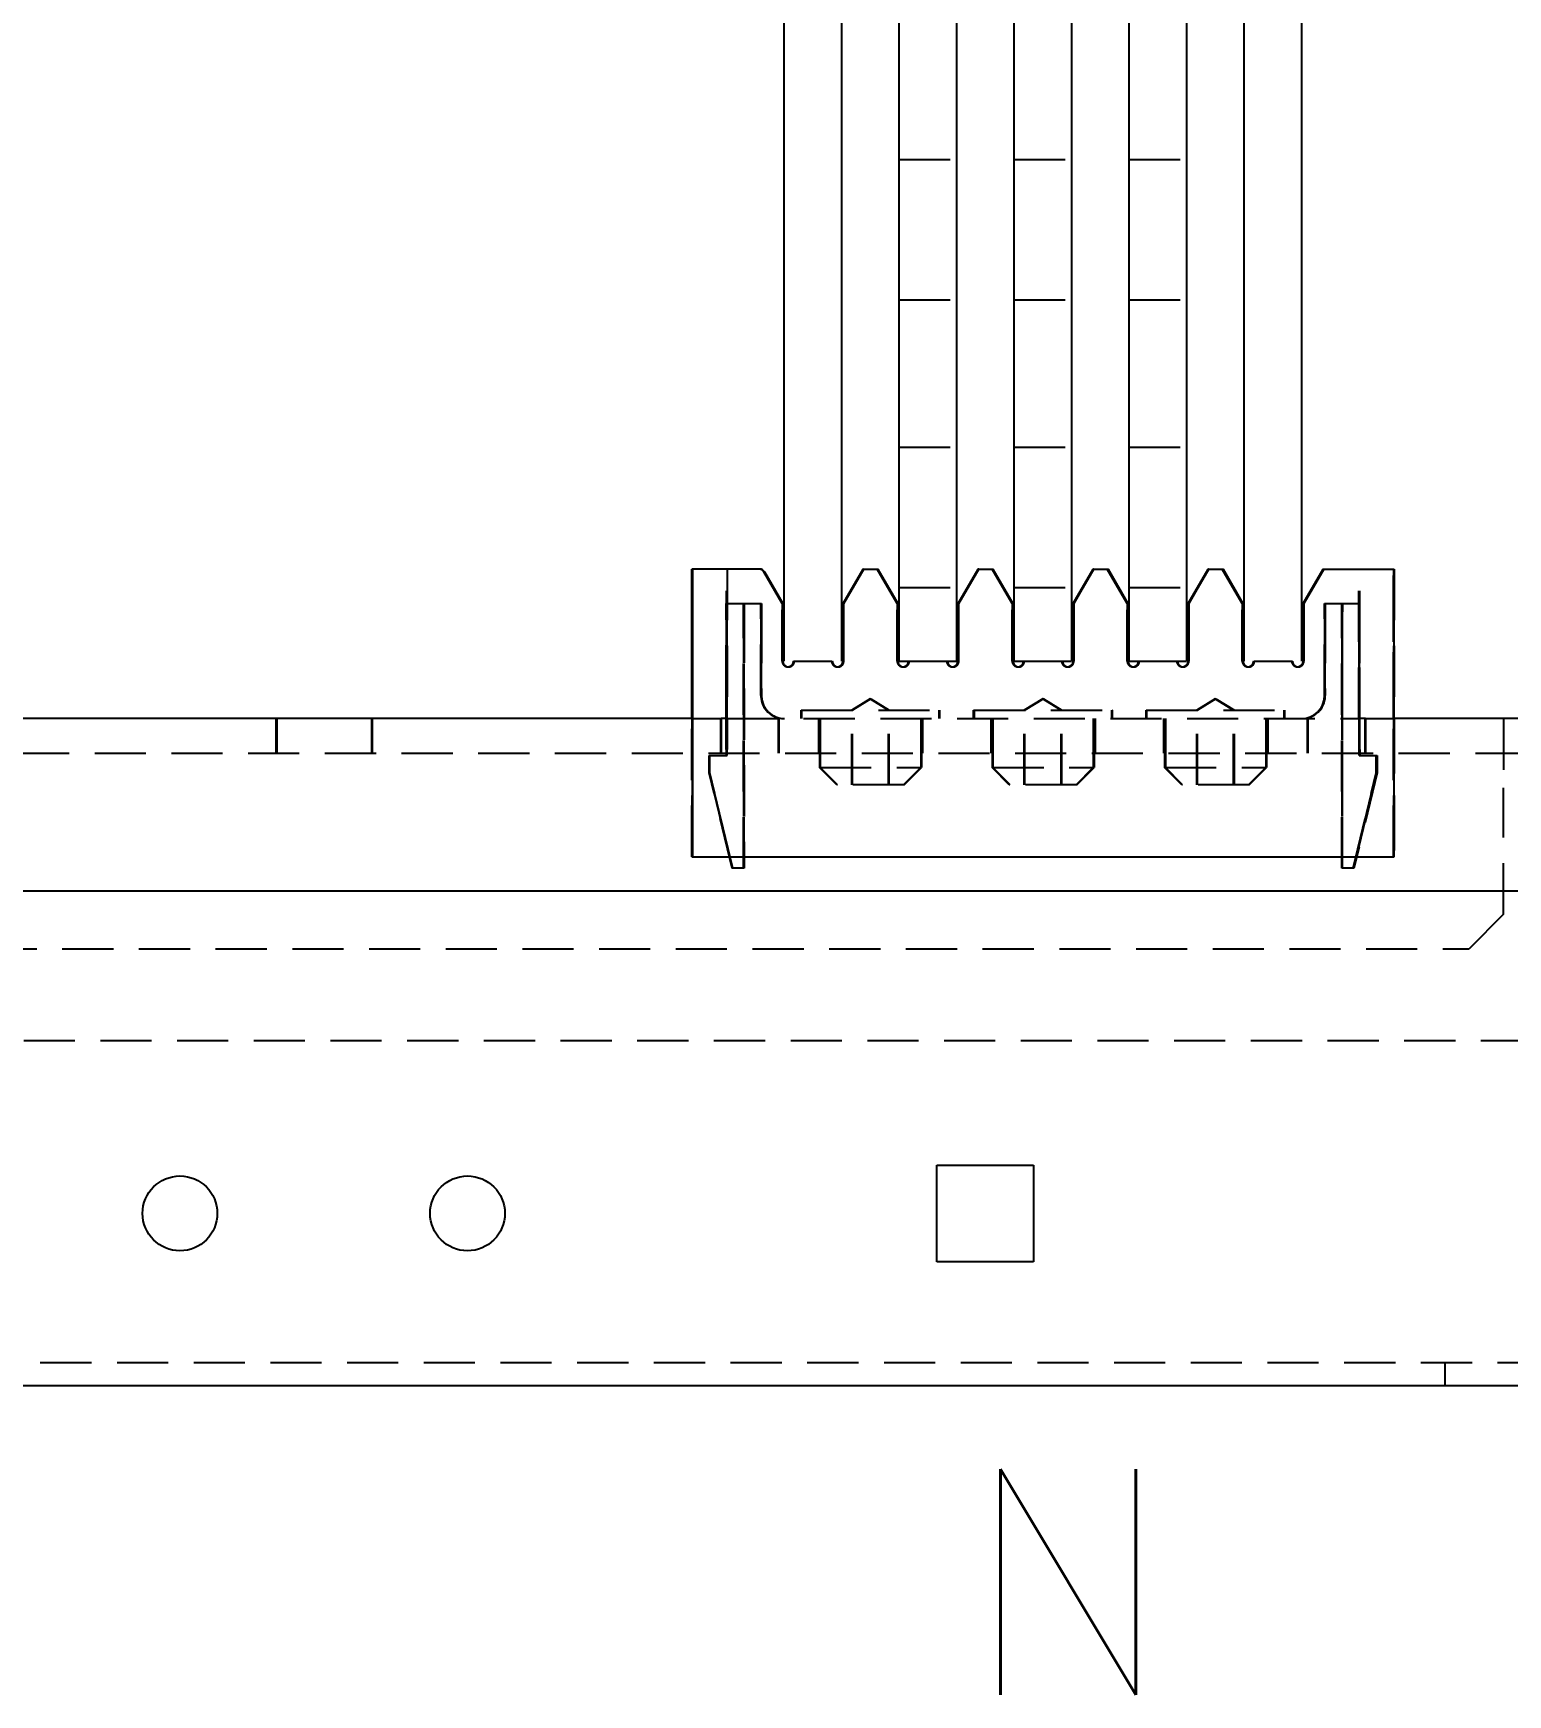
# Model space of a CAD drawing. Header units: millimetres. Extents: x -116965 to 323937, y 291661 to 566926.
# Drawn here: x -23583.4 to -23491.9, y 302755.4 to 302858.6 of the extents above; entities that cross this region are included whole.
import ezdxf
from ezdxf.enums import TextEntityAlignment as Align

# ---------------------------------------------------------------- set-up
doc = ezdxf.new("R2010")
doc.units = ezdxf.units.MM
doc.linetypes.add('HIDDEN2', pattern=[4.7625, 3.175, -1.5875])
doc.layers.get('0').update_dxf_attribs({"lineweight": 18})
doc.layers.add('ALPHA', color=255, linetype='Continuous')
doc.layers.add('Pointille_Court', color=40, linetype='HIDDEN2', lineweight=25)
doc.styles.add('SCH_1', font='romans.shx')

msp = doc.modelspace()

# ---------------------------------------------------------------- linework, layer by layer
at = {"layer": 'ALPHA'}
for p, q in [((-23536.810636, 302908.854098), (-23536.810636, 302819.568384)), ((-23533.239208, 302908.854098), (-23533.239208, 302819.568384)), ((-23529.667779, 302908.854098), (-23529.667779, 302819.568384)), ((-23526.096351, 302908.854098), (-23526.096351, 302819.568384)), ((-23522.524922, 302908.854098), (-23522.524922, 302819.568384)), ((-23518.953493, 302908.854098), (-23518.953493, 302819.568384)), ((-23515.382065, 302908.854098), (-23515.382065, 302819.568384)), ((-23511.810636, 302908.854098), (-23511.810636, 302819.568384)), ((-23508.239208, 302908.854098), (-23508.239208, 302819.568384)), ((-23504.667779, 302908.854098), (-23504.667779, 302819.568384)), ((-23542.527981, 302815.996955), (-23542.527981, 302825.28267)), ((-23542.527981, 302825.28267), (-23542.527402, 302825.28267)), ((-23542.527402, 302825.28267), (-23542.527402, 302815.996955)), ((-23542.522439, 302825.28267), (-23542.527402, 302825.28267)), ((-23542.522439, 302825.28267), (-23542.52186, 302825.28267)), ((-23542.522439, 302815.996955), (-23542.522439, 302825.28267)), ((-23542.52186, 302825.28267), (-23542.52186, 302815.996955)), ((-23542.492267, 302825.28267), (-23542.52186, 302825.28267)), ((-23542.492267, 302815.996955), (-23542.492267, 302825.28267)), ((-23542.492267, 302825.28267), (-23542.491688, 302825.28267)), ((-23542.491688, 302825.28267), (-23542.491688, 302815.996955)), ((-23542.486725, 302825.28267), (-23542.491688, 302825.28267)), ((-23542.486725, 302825.28267), (-23542.486146, 302825.28267)), ((-23542.486725, 302815.996955), (-23542.486725, 302825.28267)), ((-23542.486146, 302825.28267), (-23542.486146, 302807.425527)), ((-23538.322379, 302825.28267), (-23542.486146, 302825.28267)), ((-23538.315769, 302825.28267), (-23538.322379, 302825.28267)), ((-23531.897945, 302825.28267), (-23533.135124, 302823.139813)), ((-23533.129003, 302823.139813), (-23531.891824, 302825.28267)), ((-23531.862231, 302825.28267), (-23533.09941, 302823.139813)), ((-23533.093289, 302823.139813), (-23531.85611, 302825.28267)), ((-23531.891824, 302825.28267), (-23531.897945, 302825.28267)), ((-23531.891824, 302825.28267), (-23531.862231, 302825.28267)), ((-23531.85611, 302825.28267), (-23531.862231, 302825.28267)), ((-23531.85611, 302825.28267), (-23530.973325, 302825.28267)), ((-23530.973325, 302825.28267), (-23530.966715, 302825.28267)), ((-23530.973325, 302825.28267), (-23529.736146, 302823.139813)), ((-23530.966715, 302825.28267), (-23529.729536, 302823.139813)), ((-23524.755088, 302825.28267), (-23525.992267, 302823.139813)), ((-23525.986146, 302823.139813), (-23524.748967, 302825.28267)), ((-23524.719374, 302825.28267), (-23525.956553, 302823.139813)), ((-23525.950432, 302823.139813), (-23524.713253, 302825.28267)), ((-23524.748967, 302825.28267), (-23524.755088, 302825.28267)), ((-23524.748967, 302825.28267), (-23524.719374, 302825.28267)), ((-23524.713253, 302825.28267), (-23524.719374, 302825.28267)), ((-23524.713253, 302825.28267), (-23523.830468, 302825.28267)), ((-23523.830468, 302825.28267), (-23523.823858, 302825.28267)), ((-23523.830468, 302825.28267), (-23522.593289, 302823.139813)), ((-23523.823858, 302825.28267), (-23522.586679, 302823.139813)), ((-23517.612231, 302825.28267), (-23518.84941, 302823.139813)), ((-23518.843289, 302823.139813), (-23517.60611, 302825.28267)), ((-23517.576517, 302825.28267), (-23518.813696, 302823.139813)), ((-23518.807575, 302823.139813), (-23517.570396, 302825.28267)), ((-23517.60611, 302825.28267), (-23517.612231, 302825.28267)), ((-23517.60611, 302825.28267), (-23517.576517, 302825.28267)), ((-23517.570396, 302825.28267), (-23517.576517, 302825.28267)), ((-23517.570396, 302825.28267), (-23516.687611, 302825.28267)), ((-23516.687611, 302825.28267), (-23516.681001, 302825.28267)), ((-23516.687611, 302825.28267), (-23515.450432, 302823.139813)), ((-23516.681001, 302825.28267), (-23515.443821, 302823.139813)), ((-23510.469374, 302825.28267), (-23511.706553, 302823.139813)), ((-23511.700432, 302823.139813), (-23510.463253, 302825.28267)), ((-23510.43366, 302825.28267), (-23511.670839, 302823.139813)), ((-23511.664718, 302823.139813), (-23510.427539, 302825.28267)), ((-23510.463253, 302825.28267), (-23510.469374, 302825.28267)), ((-23510.463253, 302825.28267), (-23510.43366, 302825.28267)), ((-23510.427539, 302825.28267), (-23510.43366, 302825.28267)), ((-23510.427539, 302825.28267), (-23509.544754, 302825.28267)), ((-23509.544754, 302825.28267), (-23509.538143, 302825.28267)), ((-23509.544754, 302825.28267), (-23508.307575, 302823.139813)), ((-23509.538143, 302825.28267), (-23508.300964, 302823.139813)), ((-23503.326517, 302825.28267), (-23504.563696, 302823.139813)), ((-23504.557575, 302823.139813), (-23503.320396, 302825.28267)), ((-23503.290803, 302825.28267), (-23504.527982, 302823.139813)), ((-23504.521861, 302823.139813), (-23503.284682, 302825.28267)), ((-23503.320396, 302825.28267), (-23503.326517, 302825.28267)), ((-23503.320396, 302825.28267), (-23503.290803, 302825.28267)), ((-23503.284682, 302825.28267), (-23503.290803, 302825.28267)), ((-23503.284682, 302825.28267), (-23498.914718, 302825.28267)), ((-23498.914718, 302825.28267), (-23498.908107, 302825.28267)), ((-23498.914718, 302807.425527), (-23498.914718, 302825.28267)), ((-23498.908107, 302815.996955), (-23498.908107, 302825.28267)), ((-23538.013084, 302825.104098), (-23536.879003, 302823.139813)), ((-23538.006474, 302825.104098), (-23536.872393, 302823.139813)), ((-23536.879003, 302823.139813), (-23536.879003, 302819.568384)), ((-23536.872393, 302823.139813), (-23536.872393, 302819.568384)), ((-23533.129003, 302823.139813), (-23533.135124, 302823.139813)), ((-23533.135124, 302823.139813), (-23533.135124, 302819.568384)), ((-23533.129003, 302819.568384), (-23533.129003, 302823.139813)), ((-23533.093289, 302823.139813), (-23533.09941, 302823.139813)), ((-23533.09941, 302823.139813), (-23533.09941, 302819.568384)), ((-23533.093289, 302819.568384), (-23533.093289, 302823.139813)), ((-23529.736146, 302823.139813), (-23529.736146, 302819.568384)), ((-23529.729536, 302823.139813), (-23529.729536, 302819.568384)), ((-23525.986146, 302823.139813), (-23525.992267, 302823.139813)), ((-23525.992267, 302823.139813), (-23525.992267, 302819.568384)), ((-23525.986146, 302819.568384), (-23525.986146, 302823.139813)), ((-23525.950432, 302823.139813), (-23525.956553, 302823.139813)), ((-23525.956553, 302823.139813), (-23525.956553, 302819.568384)), ((-23525.950432, 302819.568384), (-23525.950432, 302823.139813)), ((-23522.593289, 302823.139813), (-23522.593289, 302819.568384)), ((-23522.586679, 302823.139813), (-23522.586679, 302819.568384)), ((-23518.843289, 302823.139813), (-23518.84941, 302823.139813)), ((-23518.84941, 302823.139813), (-23518.84941, 302819.568384)), ((-23518.843289, 302819.568384), (-23518.843289, 302823.139813)), ((-23518.807575, 302823.139813), (-23518.813696, 302823.139813)), ((-23518.813696, 302823.139813), (-23518.813696, 302819.568384)), ((-23518.807575, 302819.568384), (-23518.807575, 302823.139813)), ((-23515.450432, 302823.139813), (-23515.450432, 302819.568384)), ((-23515.443821, 302823.139813), (-23515.443821, 302819.568384)), ((-23511.700432, 302823.139813), (-23511.706553, 302823.139813)), ((-23511.706553, 302823.139813), (-23511.706553, 302819.568384)), ((-23511.700432, 302819.568384), (-23511.700432, 302823.139813)), ((-23511.664718, 302823.139813), (-23511.670839, 302823.139813)), ((-23511.670839, 302823.139813), (-23511.670839, 302819.568384)), ((-23511.664718, 302819.568384), (-23511.664718, 302823.139813)), ((-23508.307575, 302823.139813), (-23508.307575, 302819.568384)), ((-23508.300964, 302823.139813), (-23508.300964, 302819.568384)), ((-23504.557575, 302823.139813), (-23504.563696, 302823.139813)), ((-23504.563696, 302823.139813), (-23504.563696, 302819.568384)), ((-23504.557575, 302819.568384), (-23504.557575, 302823.139813)), ((-23504.521861, 302823.139813), (-23504.527982, 302823.139813)), ((-23504.527982, 302823.139813), (-23504.527982, 302819.568384)), ((-23504.521861, 302819.568384), (-23504.521861, 302823.139813)), ((-23536.206553, 302819.568384), (-23536.200432, 302819.568384)), ((-23536.200432, 302819.568384), (-23536.170839, 302819.568384)), ((-23536.170839, 302819.568384), (-23536.164717, 302819.568384)), ((-23536.164717, 302819.568384), (-23533.807574, 302819.568384)), ((-23533.807574, 302819.568384), (-23533.800964, 302819.568384)), ((-23529.667779, 302819.568384), (-23526.096351, 302819.568384)), ((-23522.524922, 302819.568384), (-23518.953493, 302819.568384)), ((-23515.382065, 302819.568384), (-23511.810636, 302819.568384)), ((-23507.635125, 302819.568384), (-23507.629003, 302819.568384)), ((-23507.629003, 302819.568384), (-23507.59941, 302819.568384)), ((-23507.59941, 302819.568384), (-23507.593289, 302819.568384)), ((-23507.593289, 302819.568384), (-23505.236146, 302819.568384)), ((-23505.236146, 302819.568384), (-23505.229536, 302819.568384)), ((-23542.486725, 302815.996955), (-23588.200431, 302815.996955)), ((-23542.486554, 302807.425527), (-23542.486725, 302815.996955)), ((-23476.096351, 302815.996955), (-23498.914718, 302815.996955)), ((-23542.486146, 302807.425527), (-23542.486554, 302807.425527)), ((-23542.486146, 302807.425527), (-23498.914718, 302807.425527)), ((-23476.096351, 302805.28267), (-23836.810636, 302805.28267)), ((-23527.310636, 302782.28267), (-23527.310636, 302788.28267)), ((-23527.310636, 302788.28267), (-23521.310636, 302788.28267)), ((-23521.310636, 302788.28267), (-23521.310636, 302782.28267)), ((-23521.310636, 302782.28267), (-23527.310636, 302782.28267)), ((-23476.096351, 302774.568384), (-23836.810636, 302774.568384))]:
    msp.add_line(p, q, dxfattribs=at)
for centre in [(-23574.310636, 302785.28267), (-23556.453493, 302785.28267)]:
    msp.add_circle(centre, 2.321429, dxfattribs=at)
for centre, start, end in [((-23538.315769, 302824.925527), 30, 90), ((-23536.51525, 302819.568384), 180, 268.97871233), ((-23533.443821, 302819.568384), 180, 268.97870786), ((-23529.372393, 302819.568384), 180, 268.97870194), ((-23526.300964, 302819.568384), 180, 268.97869747), ((-23522.229536, 302819.568384), 180, 268.97869155), ((-23519.158107, 302819.568384), 180, 268.97868708), ((-23515.086679, 302819.568384), 180, 268.97868116), ((-23512.01525, 302819.568384), 180, 268.97867669), ((-23507.943821, 302819.568384), 180, 268.97867076), ((-23504.872393, 302819.568384), 180, 268.9786663)]:
    msp.add_arc(centre, 0.357143, start, end, dxfattribs=at)
for centre, start_param, end_param in [((-23538.322379, 302824.925527), 5.235987756, 6.2831853072), ((-23536.52186, 302819.568384), 1.5707963268, 4.7123889804), ((-23536.563696, 302819.568384), 3.2094686505, 4.7123889804), ((-23536.557574, 302819.568384), 3.2008814745, 4.7123889804), ((-23536.527981, 302819.568384), 3.1501625563, 4.7123889804), ((-23533.450432, 302819.568384), 1.5707963268, 4.7123889804), ((-23533.492267, 302819.568384), 3.2094687287, 4.7123889804), ((-23533.486146, 302819.568384), 3.2008815526, 4.7123889804), ((-23533.456553, 302819.568384), 3.1501625563, 4.7123889804), ((-23529.379003, 302819.568384), 1.5707963268, 4.7123889804), ((-23529.420839, 302819.568384), 3.2094688323, 4.7123889804), ((-23529.414717, 302819.568384), 3.2008816561, 4.7123889804), ((-23529.385124, 302819.568384), 3.1501625563, 4.7123889804), ((-23526.307575, 302819.568384), 1.5707963268, 4.7123889804), ((-23526.34941, 302819.568384), 3.2094689104, 4.7123889804), ((-23526.343289, 302819.568384), 3.2008817343, 4.7123889804), ((-23526.313696, 302819.568384), 3.1501625563, 4.7123889804), ((-23522.236146, 302819.568384), 1.5707963268, 4.7123889804), ((-23522.277982, 302819.568384), 3.209469014, 4.7123889804), ((-23522.27186, 302819.568384), 3.2008818378, 4.7123889804), ((-23522.242267, 302819.568384), 3.1501625563, 4.7123889804), ((-23519.164718, 302819.568384), 1.5707963268, 4.7123889804), ((-23519.206553, 302819.568384), 3.2094690922, 4.7123889804), ((-23519.200432, 302819.568384), 3.2008819159, 4.7123889804), ((-23519.170839, 302819.568384), 3.1501625563, 4.7123889804), ((-23515.093289, 302819.568384), 1.5707963268, 4.7123889804), ((-23515.135125, 302819.568384), 3.2094691958, 4.7123889804), ((-23515.129003, 302819.568384), 3.2008820195, 4.7123889804), ((-23515.09941, 302819.568384), 3.1501625563, 4.7123889804), ((-23512.021861, 302819.568384), 1.5707963268, 4.7123889804), ((-23512.063696, 302819.568384), 3.209469274, 4.7123889804), ((-23512.057575, 302819.568384), 3.2008820976, 4.7123889804), ((-23512.027982, 302819.568384), 3.1501625563, 4.7123889804), ((-23507.950432, 302819.568384), 1.5707963268, 4.7123889804), ((-23507.992268, 302819.568384), 3.2094693776, 4.7123889804), ((-23507.986146, 302819.568384), 3.2008822011, 4.7123889804), ((-23507.956553, 302819.568384), 3.1501625563, 4.7123889804), ((-23504.879004, 302819.568384), 1.5707963268, 4.7123889804), ((-23504.920839, 302819.568384), 3.2094694557, 4.7123889804), ((-23504.914718, 302819.568384), 3.2008822792, 4.7123889804), ((-23504.885125, 302819.568384), 3.1501625563, 4.7123889804)]:
    msp.add_ellipse(centre, major_axis=(0, 0.357143), ratio=0.9999999819, start_param=start_param, end_param=end_param, dxfattribs=at)
at = {"layer": 'Pointille_Court'}
for p, q in [((-23529.667779, 302850.711241), (-23526.096351, 302850.711241)), ((-23522.524922, 302850.711241), (-23518.953493, 302850.711241)), ((-23515.382065, 302850.711241), (-23511.810636, 302850.711241)), ((-23529.667779, 302841.996955), (-23526.096351, 302841.996955)), ((-23522.524922, 302841.996955), (-23518.953493, 302841.996955)), ((-23515.382065, 302841.996955), (-23511.810636, 302841.996955)), ((-23529.667779, 302832.854098), (-23526.096351, 302832.854098)), ((-23522.524922, 302832.854098), (-23518.953493, 302832.854098)), ((-23515.382065, 302832.854098), (-23511.810636, 302832.854098)), ((-23542.479536, 302825.28267), (-23542.479536, 302807.425527)), ((-23540.37965, 302815.996955), (-23540.37965, 302825.28267)), ((-23540.343936, 302815.996955), (-23540.343936, 302825.28267)), ((-23540.336679, 302825.28267), (-23540.336679, 302815.996955)), ((-23533.086679, 302823.139813), (-23531.849499, 302825.28267)), ((-23529.777982, 302823.139813), (-23531.015161, 302825.28267)), ((-23531.009039, 302825.28267), (-23529.77186, 302823.139813)), ((-23529.742267, 302823.139813), (-23530.979446, 302825.28267)), ((-23525.943821, 302823.139813), (-23524.706642, 302825.28267)), ((-23522.635125, 302823.139813), (-23523.872304, 302825.28267)), ((-23523.866182, 302825.28267), (-23522.629003, 302823.139813)), ((-23522.59941, 302823.139813), (-23523.836589, 302825.28267)), ((-23518.800964, 302823.139813), (-23517.563785, 302825.28267)), ((-23515.492267, 302823.139813), (-23516.729447, 302825.28267)), ((-23516.723325, 302825.28267), (-23515.486146, 302823.139813)), ((-23515.456553, 302823.139813), (-23516.693732, 302825.28267)), ((-23511.658107, 302823.139813), (-23510.420928, 302825.28267)), ((-23508.34941, 302823.139813), (-23509.58659, 302825.28267)), ((-23509.580468, 302825.28267), (-23508.343289, 302823.139813)), ((-23508.313696, 302823.139813), (-23509.550875, 302825.28267)), ((-23504.51525, 302823.139813), (-23503.278071, 302825.28267)), ((-23501.098763, 302815.996955), (-23501.098763, 302825.28267)), ((-23501.063049, 302815.996955), (-23501.063049, 302825.28267)), ((-23501.050964, 302815.996955), (-23501.050964, 302825.28267)), ((-23498.956554, 302825.28267), (-23498.956554, 302807.425527)), ((-23498.955974, 302815.996955), (-23498.955974, 302825.28267)), ((-23498.951012, 302825.28267), (-23498.951012, 302815.996955)), ((-23498.950432, 302807.425527), (-23498.950432, 302825.28267)), ((-23498.920839, 302825.28267), (-23498.920839, 302807.425527)), ((-23498.92026, 302815.996955), (-23498.92026, 302825.28267)), ((-23498.915297, 302825.28267), (-23498.915297, 302815.996955)), ((-23536.920839, 302823.139813), (-23538.054919, 302825.104098)), ((-23538.048798, 302825.104098), (-23536.914717, 302823.139813)), ((-23536.885124, 302823.139813), (-23538.019205, 302825.104098)), ((-23529.667779, 302824.139813), (-23526.096351, 302824.139813)), ((-23522.524922, 302824.139813), (-23518.953493, 302824.139813)), ((-23515.382065, 302824.139813), (-23511.810636, 302824.139813)), ((-23540.382724, 302823.139813), (-23540.382705, 302823.139813)), ((-23540.382705, 302823.139813), (-23540.381422, 302823.139813)), ((-23540.381422, 302823.139813), (-23540.381403, 302823.139813)), ((-23540.381403, 302823.139813), (-23540.34701, 302823.139813)), ((-23540.34701, 302823.139813), (-23540.346991, 302823.139813)), ((-23540.346991, 302823.139813), (-23540.345707, 302823.139813)), ((-23540.345707, 302823.139813), (-23540.345689, 302823.139813)), ((-23540.345689, 302823.139813), (-23538.202832, 302823.139813)), ((-23539.26525, 302822.627368), (-23539.26525, 302823.139813)), ((-23538.202832, 302823.139813), (-23538.193821, 302823.139813)), ((-23538.193821, 302823.139813), (-23538.193821, 302822.622794)), ((-23536.920839, 302819.568384), (-23536.920839, 302823.139813)), ((-23536.914717, 302823.139813), (-23536.920839, 302823.139813)), ((-23536.914717, 302823.139813), (-23536.914717, 302819.568384)), ((-23536.885124, 302819.568384), (-23536.885124, 302823.139813)), ((-23536.879003, 302823.139813), (-23536.885124, 302823.139813)), ((-23533.086679, 302819.568384), (-23533.086679, 302823.139813)), ((-23529.77186, 302823.139813), (-23529.777982, 302823.139813)), ((-23529.777982, 302819.568384), (-23529.777982, 302823.139813)), ((-23529.77186, 302823.139813), (-23529.77186, 302819.568384)), ((-23529.736146, 302823.139813), (-23529.742267, 302823.139813)), ((-23529.742267, 302819.568384), (-23529.742267, 302823.139813)), ((-23525.943821, 302819.568384), (-23525.943821, 302823.139813)), ((-23522.629003, 302823.139813), (-23522.635125, 302823.139813)), ((-23522.635125, 302819.568384), (-23522.635125, 302823.139813)), ((-23522.629003, 302823.139813), (-23522.629003, 302819.568384)), ((-23522.593289, 302823.139813), (-23522.59941, 302823.139813)), ((-23522.59941, 302819.568384), (-23522.59941, 302823.139813)), ((-23518.800964, 302819.568384), (-23518.800964, 302823.139813)), ((-23515.486146, 302823.139813), (-23515.492267, 302823.139813)), ((-23515.492267, 302819.568384), (-23515.492267, 302823.139813)), ((-23515.486146, 302823.139813), (-23515.486146, 302819.568384)), ((-23515.450432, 302823.139813), (-23515.456553, 302823.139813)), ((-23515.456553, 302819.568384), (-23515.456553, 302823.139813)), ((-23511.658107, 302819.568384), (-23511.658107, 302823.139813)), ((-23508.343289, 302823.139813), (-23508.34941, 302823.139813)), ((-23508.34941, 302819.568384), (-23508.34941, 302823.139813)), ((-23508.343289, 302823.139813), (-23508.343289, 302819.568384)), ((-23508.307575, 302823.139813), (-23508.313696, 302823.139813)), ((-23508.313696, 302819.568384), (-23508.313696, 302823.139813)), ((-23504.51525, 302819.568384), (-23504.51525, 302823.139813)), ((-23503.239868, 302823.139813), (-23503.238547, 302823.139813)), ((-23503.238547, 302823.139813), (-23503.204153, 302823.139813)), ((-23503.204153, 302823.139813), (-23503.202832, 302823.139813)), ((-23503.202832, 302823.139813), (-23501.059975, 302823.139813)), ((-23503.193821, 302822.622794), (-23503.193821, 302823.139813)), ((-23502.122393, 302823.139813), (-23502.122393, 302822.634162)), ((-23501.059975, 302823.139813), (-23501.050964, 302823.139813)), ((-23540.382861, 302817.37567), (-23540.382826, 302822.622794)), ((-23540.382603, 302822.627368), (-23540.38253, 302813.711241)), ((-23540.381598, 302813.711241), (-23540.381524, 302822.627368)), ((-23540.381301, 302822.622794), (-23540.381266, 302817.37567)), ((-23540.347147, 302817.37567), (-23540.347112, 302822.622794)), ((-23540.346889, 302822.627368), (-23540.346815, 302813.711241)), ((-23540.345883, 302813.711241), (-23540.345809, 302822.627368)), ((-23540.345587, 302822.622794), (-23540.345552, 302817.37567)), ((-23539.311043, 302806.711241), (-23539.311175, 302822.627368)), ((-23539.310095, 302822.627368), (-23539.310227, 302806.711241)), ((-23539.275329, 302806.711241), (-23539.275461, 302822.627368)), ((-23539.274381, 302822.627368), (-23539.274513, 302806.711241)), ((-23539.26525, 302822.627368), (-23539.26525, 302806.711241)), ((-23538.239969, 302822.622794), (-23538.240003, 302817.425527)), ((-23538.238409, 302817.425527), (-23538.238444, 302822.622794)), ((-23538.204255, 302822.622794), (-23538.204289, 302817.425527)), ((-23538.202695, 302817.425527), (-23538.20273, 302822.622794)), ((-23538.193821, 302817.425527), (-23538.193821, 302822.622794)), ((-23503.240004, 302817.425527), (-23503.23997, 302822.622794)), ((-23503.238445, 302822.622794), (-23503.23841, 302817.425527)), ((-23503.20429, 302817.425527), (-23503.204255, 302822.622794)), ((-23503.20273, 302822.622794), (-23503.202696, 302817.425527)), ((-23503.193821, 302822.622794), (-23503.193821, 302817.425527)), ((-23502.168319, 302822.622924), (-23502.168213, 302806.711241)), ((-23502.16741, 302806.711241), (-23502.16724, 302822.634162)), ((-23502.132605, 302822.622924), (-23502.132498, 302806.711241)), ((-23502.131696, 302806.711241), (-23502.131526, 302822.634162)), ((-23502.122393, 302806.711241), (-23502.122393, 302822.634162)), ((-23501.097112, 302822.622794), (-23501.097147, 302817.37567)), ((-23501.096831, 302813.711241), (-23501.096891, 302822.622924)), ((-23501.095811, 302822.634162), (-23501.095907, 302813.711241)), ((-23501.095553, 302817.37567), (-23501.095587, 302822.622794)), ((-23501.061398, 302822.622794), (-23501.061433, 302817.37567)), ((-23501.061117, 302813.711241), (-23501.061176, 302822.622924)), ((-23501.060097, 302822.634162), (-23501.060192, 302813.711241)), ((-23501.059838, 302817.37567), (-23501.059873, 302822.622794)), ((-23536.563696, 302819.211241), (-23536.557574, 302819.211241)), ((-23536.527981, 302819.211241), (-23536.52186, 302819.211241)), ((-23533.492267, 302819.211241), (-23533.486146, 302819.211241)), ((-23533.456553, 302819.211241), (-23533.450432, 302819.211241)), ((-23529.420839, 302819.211241), (-23529.414717, 302819.211241)), ((-23529.385124, 302819.211241), (-23529.379003, 302819.211241)), ((-23526.34941, 302819.211241), (-23526.343289, 302819.211241)), ((-23526.313696, 302819.211241), (-23526.307575, 302819.211241)), ((-23522.277982, 302819.211241), (-23522.27186, 302819.211241)), ((-23522.242267, 302819.211241), (-23522.236146, 302819.211241)), ((-23519.206553, 302819.211241), (-23519.200432, 302819.211241)), ((-23519.170839, 302819.211241), (-23519.164718, 302819.211241)), ((-23515.135125, 302819.211241), (-23515.129003, 302819.211241)), ((-23515.09941, 302819.211241), (-23515.093289, 302819.211241)), ((-23512.063696, 302819.211241), (-23512.057575, 302819.211241)), ((-23512.027982, 302819.211241), (-23512.021861, 302819.211241)), ((-23507.992268, 302819.211241), (-23507.986146, 302819.211241)), ((-23507.956553, 302819.211241), (-23507.950432, 302819.211241)), ((-23504.920839, 302819.211241), (-23504.914718, 302819.211241)), ((-23504.885125, 302819.211241), (-23504.879004, 302819.211241)), ((-23531.453492, 302817.219368), (-23532.596349, 302816.53267)), ((-23531.417778, 302817.219368), (-23532.560635, 302816.53267)), ((-23531.408107, 302817.219368), (-23532.550964, 302816.53267)), ((-23531.453492, 302817.219368), (-23530.310635, 302816.53267)), ((-23531.417778, 302817.219368), (-23530.274921, 302816.53267)), ((-23531.408107, 302817.219368), (-23530.26525, 302816.53267)), ((-23520.739207, 302817.219368), (-23521.882064, 302816.53267)), ((-23520.703492, 302817.219368), (-23521.84635, 302816.53267)), ((-23520.693821, 302817.219368), (-23521.836679, 302816.53267)), ((-23520.739207, 302817.219368), (-23519.59635, 302816.53267)), ((-23520.703492, 302817.219368), (-23519.560635, 302816.53267)), ((-23520.693821, 302817.219368), (-23519.550964, 302816.53267)), ((-23510.024921, 302817.219368), (-23511.167778, 302816.53267)), ((-23509.989207, 302817.219368), (-23511.132064, 302816.53267)), ((-23509.979536, 302817.219368), (-23511.122393, 302816.53267)), ((-23510.024921, 302817.219368), (-23508.882064, 302816.53267)), ((-23509.989207, 302817.219368), (-23508.84635, 302816.53267)), ((-23509.979536, 302817.219368), (-23508.836679, 302816.53267)), ((-23568.346913, 302815.996955), (-23568.346913, 302813.854098)), ((-23568.345784, 302815.996955), (-23568.345784, 302813.854098)), ((-23568.311199, 302815.996955), (-23568.311199, 302813.854098)), ((-23568.31007, 302815.996955), (-23568.31007, 302813.854098)), ((-23568.300964, 302815.996955), (-23568.300964, 302813.854098)), ((-23562.418342, 302815.996955), (-23562.418342, 302813.854098)), ((-23562.417213, 302815.996955), (-23562.417213, 302813.854098)), ((-23562.382628, 302815.996955), (-23562.382628, 302813.854098)), ((-23562.381499, 302815.996955), (-23562.381499, 302813.854098)), ((-23562.372393, 302815.996955), (-23562.372393, 302813.854098)), ((-23542.527981, 302807.425527), (-23542.527981, 302815.996955)), ((-23542.527402, 302815.996955), (-23542.527573, 302807.425527)), ((-23542.522268, 302807.425527), (-23542.52244, 302815.996955)), ((-23542.52186, 302815.996955), (-23542.52186, 302807.425527)), ((-23542.492267, 302807.425527), (-23542.492267, 302815.996955)), ((-23542.491687, 302815.996955), (-23542.491859, 302807.425527)), ((-23542.486725, 302815.996955), (-23540.701011, 302815.996955)), ((-23540.739819, 302815.996955), (-23540.739819, 302813.854098)), ((-23540.738594, 302815.996955), (-23540.738594, 302813.854098)), ((-23540.704104, 302815.996955), (-23540.704104, 302813.854098)), ((-23540.70288, 302815.996955), (-23540.70288, 302813.854098)), ((-23540.675765, 302815.996955), (-23540.701011, 302815.996955)), ((-23540.693821, 302815.996955), (-23540.693821, 302813.854098)), ((-23540.343868, 302815.996955), (-23540.675765, 302815.996955)), ((-23540.384583, 302814.078088), (-23540.384545, 302815.996955)), ((-23540.379583, 302815.996955), (-23540.379544, 302814.078088)), ((-23540.348869, 302814.078088), (-23540.34883, 302815.996955)), ((-23540.343868, 302815.996955), (-23540.34383, 302814.078088)), ((-23540.343868, 302815.996955), (-23501.058522, 302815.996955)), ((-23540.336679, 302815.996955), (-23540.336679, 302814.078088)), ((-23537.16839, 302815.996955), (-23537.16839, 302813.854098)), ((-23537.167166, 302815.996955), (-23537.167166, 302813.854098)), ((-23537.132676, 302815.996955), (-23537.132676, 302813.854098)), ((-23537.131451, 302815.996955), (-23537.131451, 302813.854098)), ((-23537.122393, 302815.996955), (-23537.122393, 302813.854098)), ((-23535.739207, 302815.996955), (-23535.739207, 302816.53267)), ((-23535.739207, 302816.53267), (-23535.739206, 302816.53267)), ((-23535.739206, 302816.53267), (-23535.703492, 302816.53267)), ((-23535.703492, 302815.996955), (-23535.703492, 302816.53267)), ((-23535.703492, 302816.53267), (-23535.703492, 302816.53267)), ((-23535.703492, 302816.53267), (-23527.132064, 302816.53267)), ((-23535.693821, 302815.996955), (-23535.693821, 302816.53267)), ((-23534.667778, 302815.996955), (-23534.667778, 302813.854098)), ((-23534.632064, 302815.996955), (-23534.632064, 302813.854098)), ((-23534.622393, 302815.996955), (-23534.622393, 302813.854098)), ((-23534.596349, 302815.996955), (-23534.596349, 302812.961241)), ((-23534.560635, 302815.996955), (-23534.560635, 302812.961241)), ((-23534.550964, 302815.996955), (-23534.550964, 302812.961241)), ((-23532.596349, 302811.889813), (-23532.596349, 302815.996955)), ((-23532.560635, 302811.889813), (-23532.560635, 302815.996955)), ((-23532.550964, 302811.889813), (-23532.550964, 302815.996955)), ((-23530.310635, 302811.889813), (-23530.310635, 302815.996955)), ((-23530.274921, 302811.889813), (-23530.274921, 302815.996955)), ((-23530.26525, 302811.889813), (-23530.26525, 302815.996955)), ((-23528.310635, 302815.996955), (-23528.310635, 302812.961241)), ((-23528.274921, 302815.996955), (-23528.274921, 302812.961241)), ((-23528.26525, 302815.996955), (-23528.26525, 302812.961241)), ((-23528.239207, 302815.996955), (-23528.239207, 302813.854098)), ((-23528.203492, 302815.996955), (-23528.203492, 302813.854098)), ((-23528.193821, 302815.996955), (-23528.193821, 302813.854098)), ((-23527.167778, 302815.996955), (-23527.167778, 302816.53267)), ((-23527.132064, 302816.53267), (-23527.122393, 302816.53267)), ((-23527.132064, 302815.996955), (-23527.132064, 302816.53267)), ((-23527.122393, 302815.996955), (-23527.122393, 302816.53267)), ((-23525.024921, 302815.996955), (-23525.024921, 302816.53267)), ((-23525.024921, 302816.53267), (-23525.024921, 302816.53267)), ((-23525.024921, 302816.53267), (-23524.989207, 302816.53267)), ((-23524.989207, 302815.996955), (-23524.989207, 302816.53267)), ((-23524.989207, 302816.53267), (-23524.989207, 302816.53267)), ((-23524.989207, 302816.53267), (-23516.417778, 302816.53267)), ((-23524.979536, 302815.996955), (-23524.979536, 302816.53267)), ((-23523.953492, 302815.996955), (-23523.953492, 302813.854098)), ((-23523.917778, 302815.996955), (-23523.917778, 302813.854098)), ((-23523.908107, 302815.996955), (-23523.908107, 302813.854098)), ((-23523.882064, 302815.996955), (-23523.882064, 302812.961241)), ((-23523.84635, 302815.996955), (-23523.84635, 302812.961241)), ((-23523.836679, 302815.996955), (-23523.836679, 302812.961241)), ((-23521.882064, 302811.889813), (-23521.882064, 302815.996955)), ((-23521.84635, 302811.889813), (-23521.84635, 302815.996955)), ((-23521.836679, 302811.889813), (-23521.836679, 302815.996955)), ((-23519.59635, 302811.889813), (-23519.59635, 302815.996955)), ((-23519.560635, 302811.889813), (-23519.560635, 302815.996955)), ((-23519.550964, 302811.889813), (-23519.550964, 302815.996955)), ((-23517.59635, 302815.996955), (-23517.59635, 302812.961241)), ((-23517.560635, 302815.996955), (-23517.560635, 302812.961241)), ((-23517.550964, 302815.996955), (-23517.550964, 302812.961241)), ((-23517.524921, 302815.996955), (-23517.524921, 302813.854098)), ((-23517.489207, 302815.996955), (-23517.489207, 302813.854098)), ((-23517.479536, 302815.996955), (-23517.479536, 302813.854098)), ((-23516.453492, 302815.996955), (-23516.453492, 302816.53267)), ((-23516.417778, 302816.53267), (-23516.408107, 302816.53267)), ((-23516.417778, 302815.996955), (-23516.417778, 302816.53267)), ((-23516.408107, 302815.996955), (-23516.408107, 302816.53267)), ((-23514.310636, 302815.996955), (-23514.310636, 302816.53267)), ((-23514.310636, 302816.53267), (-23514.310635, 302816.53267)), ((-23514.310635, 302816.53267), (-23514.274921, 302816.53267)), ((-23514.274921, 302815.996955), (-23514.274921, 302816.53267)), ((-23514.274921, 302816.53267), (-23514.274921, 302816.53267)), ((-23514.274921, 302816.53267), (-23505.703493, 302816.53267)), ((-23514.26525, 302815.996955), (-23514.26525, 302816.53267)), ((-23513.239207, 302815.996955), (-23513.239207, 302813.854098)), ((-23513.203493, 302815.996955), (-23513.203493, 302813.854098)), ((-23513.193821, 302815.996955), (-23513.193821, 302813.854098)), ((-23513.167778, 302815.996955), (-23513.167778, 302812.961241)), ((-23513.132064, 302815.996955), (-23513.132064, 302812.961241)), ((-23513.122393, 302815.996955), (-23513.122393, 302812.961241)), ((-23511.167778, 302811.889813), (-23511.167778, 302815.996955)), ((-23511.132064, 302811.889813), (-23511.132064, 302815.996955)), ((-23511.122393, 302811.889813), (-23511.122393, 302815.996955)), ((-23508.882064, 302811.889813), (-23508.882064, 302815.996955)), ((-23508.84635, 302811.889813), (-23508.84635, 302815.996955)), ((-23508.836679, 302811.889813), (-23508.836679, 302815.996955)), ((-23506.882064, 302815.996955), (-23506.882064, 302812.961241)), ((-23506.84635, 302815.996955), (-23506.84635, 302812.961241)), ((-23506.836679, 302815.996955), (-23506.836679, 302812.961241)), ((-23506.810636, 302815.996955), (-23506.810636, 302813.854098)), ((-23506.774921, 302815.996955), (-23506.774921, 302813.854098)), ((-23506.76525, 302815.996955), (-23506.76525, 302813.854098)), ((-23505.739207, 302815.996955), (-23505.739207, 302816.53267)), ((-23505.703493, 302816.53267), (-23505.693821, 302816.53267)), ((-23505.703493, 302815.996955), (-23505.703493, 302816.53267)), ((-23505.693821, 302815.996955), (-23505.693821, 302816.53267)), ((-23504.311248, 302815.996955), (-23504.311248, 302813.854098)), ((-23504.310024, 302815.996955), (-23504.310024, 302813.854098)), ((-23504.275533, 302815.996955), (-23504.275533, 302813.854098)), ((-23504.274309, 302815.996955), (-23504.274309, 302813.854098)), ((-23504.26525, 302815.996955), (-23504.26525, 302813.854098)), ((-23501.098831, 302815.996955), (-23501.098869, 302814.078088)), ((-23501.093831, 302814.078088), (-23501.093869, 302815.996955)), ((-23501.063117, 302815.996955), (-23501.063155, 302814.078088)), ((-23501.058223, 302815.996955), (-23501.058522, 302815.996955)), ((-23501.058155, 302815.996955), (-23501.058223, 302815.996955)), ((-23500.726258, 302815.996955), (-23501.058155, 302815.996955)), ((-23501.058116, 302814.078088), (-23501.058155, 302815.996955)), ((-23501.050964, 302814.078088), (-23501.050964, 302815.996955)), ((-23500.739819, 302815.996955), (-23500.739819, 302813.854098)), ((-23500.738595, 302815.996955), (-23500.738595, 302813.854098)), ((-23500.701012, 302815.996955), (-23500.726258, 302815.996955)), ((-23500.704105, 302815.996955), (-23500.704105, 302813.854098)), ((-23500.702881, 302815.996955), (-23500.702881, 302813.854098)), ((-23500.701012, 302815.996955), (-23498.915297, 302815.996955)), ((-23500.693821, 302815.996955), (-23500.693821, 302813.854098)), ((-23498.956145, 302807.425527), (-23498.955974, 302815.996955)), ((-23498.951012, 302815.996955), (-23498.95084, 302807.425527)), ((-23498.920431, 302807.425527), (-23498.92026, 302815.996955)), ((-23498.914718, 302815.996955), (-23498.915298, 302815.996955)), ((-23498.915298, 302815.996955), (-23498.915126, 302807.425527)), ((-23498.908107, 302807.425527), (-23498.908107, 302815.996955)), ((-23492.122393, 302815.996955), (-23492.122393, 302811.711241)), ((-23851.059677, 302813.854098), (-23461.77397, 302813.854098)), ((-23540.336679, 302813.711241), (-23540.336679, 302814.078088)), ((-23501.050964, 302814.078088), (-23501.050964, 302813.711241)), ((-23541.453958, 302813.711241), (-23541.453026, 302813.711241)), ((-23541.453958, 302813.711241), (-23541.453949, 302812.639813)), ((-23541.453035, 302812.639813), (-23541.453026, 302813.711241)), ((-23541.453026, 302813.711241), (-23541.418244, 302813.711241)), ((-23541.418244, 302813.711241), (-23541.417312, 302813.711241)), ((-23541.418244, 302813.711241), (-23541.418235, 302812.639813)), ((-23541.417321, 302812.639813), (-23541.417312, 302813.711241)), ((-23541.417312, 302813.711241), (-23540.345883, 302813.711241)), ((-23541.408107, 302812.639813), (-23541.408107, 302813.711241)), ((-23540.345883, 302813.711241), (-23540.336679, 302813.711241)), ((-23533.524921, 302811.889813), (-23534.596349, 302812.961241)), ((-23534.596349, 302812.961241), (-23534.596349, 302812.961241)), ((-23534.596349, 302812.961241), (-23534.560635, 302812.961241)), ((-23533.489207, 302811.889813), (-23534.560635, 302812.961241)), ((-23534.560635, 302812.961241), (-23534.560635, 302812.961241)), ((-23534.560635, 302812.961241), (-23528.274921, 302812.961241)), ((-23533.479536, 302811.889813), (-23534.550964, 302812.961241)), ((-23529.382064, 302811.889813), (-23528.310635, 302812.961241)), ((-23529.346349, 302811.889813), (-23528.274921, 302812.961241)), ((-23529.336679, 302811.889813), (-23528.26525, 302812.961241)), ((-23528.274921, 302812.961241), (-23528.26525, 302812.961241)), ((-23522.810635, 302811.889813), (-23523.882064, 302812.961241)), ((-23523.882064, 302812.961241), (-23523.882064, 302812.961241)), ((-23523.882064, 302812.961241), (-23523.84635, 302812.961241)), ((-23522.774921, 302811.889813), (-23523.84635, 302812.961241)), ((-23523.84635, 302812.961241), (-23523.84635, 302812.961241)), ((-23523.84635, 302812.961241), (-23517.560635, 302812.961241)), ((-23522.76525, 302811.889813), (-23523.836679, 302812.961241)), ((-23518.667778, 302811.889813), (-23517.59635, 302812.961241)), ((-23518.632064, 302811.889813), (-23517.560635, 302812.961241)), ((-23518.622393, 302811.889813), (-23517.550964, 302812.961241)), ((-23517.560635, 302812.961241), (-23517.550964, 302812.961241)), ((-23512.09635, 302811.889813), (-23513.167778, 302812.961241)), ((-23513.167778, 302812.961241), (-23513.167778, 302812.961241)), ((-23513.167778, 302812.961241), (-23513.132064, 302812.961241)), ((-23512.060636, 302811.889813), (-23513.132064, 302812.961241)), ((-23513.132064, 302812.961241), (-23513.132064, 302812.961241)), ((-23513.132064, 302812.961241), (-23506.84635, 302812.961241)), ((-23512.050964, 302811.889813), (-23513.122393, 302812.961241)), ((-23507.953493, 302811.889813), (-23506.882064, 302812.961241)), ((-23507.917778, 302811.889813), (-23506.84635, 302812.961241)), ((-23507.908107, 302811.889813), (-23506.836679, 302812.961241)), ((-23506.84635, 302812.961241), (-23506.836679, 302812.961241)), ((-23501.095907, 302813.711241), (-23501.096831, 302813.711241)), ((-23501.095907, 302813.711241), (-23501.061117, 302813.711241)), ((-23501.060192, 302813.711241), (-23501.061117, 302813.711241)), ((-23501.060192, 302813.711241), (-23499.988764, 302813.711241)), ((-23500.025395, 302812.639813), (-23500.025402, 302813.711241)), ((-23500.024478, 302813.711241), (-23500.02449, 302812.639813)), ((-23499.989681, 302812.639813), (-23499.989688, 302813.711241)), ((-23499.988764, 302813.711241), (-23499.988775, 302812.639813)), ((-23499.988764, 302813.711241), (-23499.979536, 302813.711241)), ((-23499.979536, 302813.711241), (-23499.979536, 302812.639813)), ((-23541.453949, 302812.639813), (-23541.453035, 302812.639813)), ((-23541.453949, 302812.639813), (-23540.025329, 302806.711241)), ((-23540.024513, 302806.711241), (-23541.453035, 302812.639813)), ((-23541.418235, 302812.639813), (-23541.417321, 302812.639813)), ((-23541.418235, 302812.639813), (-23539.989614, 302806.711241)), ((-23539.988798, 302806.711241), (-23541.417321, 302812.639813)), ((-23539.979536, 302806.711241), (-23541.408107, 302812.639813)), ((-23533.489207, 302811.889813), (-23533.524921, 302811.889813)), ((-23533.524921, 302811.889813), (-23533.524921, 302811.889813)), ((-23529.346349, 302811.889813), (-23533.489207, 302811.889813)), ((-23533.489207, 302811.889813), (-23533.489207, 302811.889813)), ((-23529.336679, 302811.889813), (-23529.346349, 302811.889813)), ((-23522.774921, 302811.889813), (-23522.810635, 302811.889813)), ((-23522.810635, 302811.889813), (-23522.810635, 302811.889813)), ((-23518.632064, 302811.889813), (-23522.774921, 302811.889813)), ((-23522.774921, 302811.889813), (-23522.774921, 302811.889813)), ((-23518.622393, 302811.889813), (-23518.632064, 302811.889813)), ((-23512.060635, 302811.889813), (-23512.09635, 302811.889813)), ((-23512.09635, 302811.889813), (-23512.09635, 302811.889813)), ((-23512.060635, 302811.889813), (-23512.060636, 302811.889813)), ((-23507.917778, 302811.889813), (-23512.060635, 302811.889813)), ((-23507.908107, 302811.889813), (-23507.917778, 302811.889813)), ((-23501.453927, 302806.711241), (-23500.025395, 302812.639813)), ((-23500.02449, 302812.639813), (-23501.453125, 302806.711241)), ((-23501.418213, 302806.711241), (-23499.989681, 302812.639813)), ((-23499.988775, 302812.639813), (-23501.41741, 302806.711241)), ((-23499.979536, 302812.639813), (-23501.408107, 302806.711241)), ((-23500.025395, 302812.639813), (-23500.02449, 302812.639813)), ((-23499.989681, 302812.639813), (-23499.988775, 302812.639813)), ((-23492.122393, 302803.854098), (-23492.122393, 302811.711241)), ((-23542.527573, 302807.425527), (-23542.527981, 302807.425527)), ((-23542.522268, 302807.425527), (-23542.527573, 302807.425527)), ((-23542.52186, 302807.425527), (-23542.522268, 302807.425527)), ((-23542.52186, 302807.425527), (-23542.492267, 302807.425527)), ((-23542.491859, 302807.425527), (-23542.492267, 302807.425527)), ((-23542.486554, 302807.425527), (-23542.491859, 302807.425527)), ((-23540.024513, 302806.711241), (-23540.025329, 302806.711241)), ((-23539.989614, 302806.711241), (-23540.024513, 302806.711241)), ((-23539.988798, 302806.711241), (-23539.989614, 302806.711241)), ((-23539.274513, 302806.711241), (-23539.988798, 302806.711241)), ((-23539.26525, 302806.711241), (-23539.274513, 302806.711241)), ((-23502.16741, 302806.711241), (-23502.168213, 302806.711241)), ((-23502.132498, 302806.711241), (-23502.16741, 302806.711241)), ((-23502.131696, 302806.711241), (-23502.132498, 302806.711241)), ((-23501.41741, 302806.711241), (-23502.131696, 302806.711241)), ((-23501.408107, 302806.711241), (-23501.41741, 302806.711241)), ((-23498.914718, 302807.425527), (-23498.908107, 302807.425527)), ((-23492.122393, 302803.854098), (-23494.26525, 302801.711241)), ((-23814.979536, 302801.711241), (-23494.26525, 302801.711241)), ((-23461.772882, 302795.996955), (-23593.060636, 302795.996955)), ((-23446.453493, 302775.996955), (-23866.453493, 302775.996955)), ((-23495.739208, 302774.568384), (-23495.739208, 302775.996955))]:
    msp.add_line(p, q, dxfattribs=at)
for centre, radius, start, end in [((-23536.51525, 302819.568384), 0.357143, 268.97871233, 0), ((-23533.443821, 302819.568384), 0.357143, 268.97870786, 0), ((-23529.372393, 302819.568384), 0.357143, 268.97870194, 0), ((-23526.300964, 302819.568384), 0.357143, 268.97869747, 0), ((-23522.229536, 302819.568384), 0.357143, 268.97869155, 0), ((-23519.158107, 302819.568384), 0.357143, 268.97868708, 0), ((-23515.086679, 302819.568384), 0.357143, 268.97868116, 0), ((-23512.01525, 302819.568384), 0.357143, 268.97867669, 0), ((-23507.943821, 302819.568384), 0.357143, 268.97867076, 0), ((-23504.872393, 302819.568384), 0.357143, 268.9786663, 0), ((-23536.76525, 302817.425527), 1.428571, 180, 182), ((-23536.76525, 302817.425527), 1.428571, 182, 270), ((-23504.622393, 302817.425527), 1.428571, 270, 358), ((-23504.622393, 302817.425527), 1.428571, 358, 0)]:
    msp.add_arc(centre, radius, start, end, dxfattribs=at)
for centre, major_axis, ratio, start_param, end_param in [((-23538.364214, 302824.925527), (0, 0.357143), 0.9999999819, 5.235987756, 6.2831853072), ((-23538.358093, 302824.925527), (0, 0.357143), 0.9999999819, 5.235987756, 6.2831853072), ((-23538.3285, 302824.925527), (0, 0.357143), 0.9999999819, 5.235987756, 6.2831853072), ((-23540.382724, 302822.604098), (0, 0.535714), 0.0001904399, 0, 1.5358897418), ((-23540.382705, 302822.604098), (0, 0.535714), 0.0001904399, 4.7558398758, 6.2831853072), ((-23540.381422, 302822.604098), (0, 0.535714), 0.0001904399, 0, 1.5273454314), ((-23540.381403, 302822.604098), (0, 0.535714), 0.0001904399, 4.7472955654, 6.2831853072), ((-23540.34701, 302822.604098), (0, 0.535714), 0.0001904399, 0, 1.5358897418), ((-23540.346991, 302822.604098), (0, 0.535714), 0.0001904399, 4.7558398758, 6.2831853072), ((-23540.345707, 302822.604098), (0, 0.535714), 0.0001904399, 0, 1.5273454314), ((-23540.345689, 302822.604098), (0, 0.535714), 0.0001904399, 4.7472955654, 6.2831853072), ((-23539.311277, 302822.604098), (0, 0.535714), 0.0001904399, 4.7558398758, 6.2831853072), ((-23539.309993, 302822.604098), (0, 0.535714), 0.0001904399, 0, 1.5273454314), ((-23539.275563, 302822.604098), (0, 0.535714), 0.0001904399, 4.7558398758, 6.2831853072), ((-23539.274279, 302822.604098), (0, 0.535714), 0.0001904399, 0, 1.5273454314), ((-23538.239867, 302822.604098), (0, 0.535714), 0.0001904399, 0, 1.5358897418), ((-23538.238546, 302822.604098), (0, 0.535714), 0.0001904399, 4.7472955654, 6.2831853072), ((-23538.204153, 302822.604098), (0, 0.535714), 0.0001904399, 0, 1.5358897418), ((-23538.202832, 302822.604098), (0, 0.535714), 0.0001904399, 4.7472955654, 6.2831853072), ((-23503.239868, 302822.604098), (0, 0.535714), 0.0001904399, 0, 1.5358897418), ((-23503.238547, 302822.604098), (0, 0.535714), 0.0001904399, 4.7472955654, 6.2831853072), ((-23503.204153, 302822.604098), (0, 0.535714), 0.0001904399, 0, 1.5358897418), ((-23503.202832, 302822.604098), (0, 0.535714), 0.0001904399, 4.7472955654, 6.2831853072), ((-23502.168421, 302822.604098), (0, 0.535714), 0.0001904399, 4.7475371604, 6.2831853072), ((-23502.167138, 302822.604098), (0, 0.535714), 0.0001904399, 0, 1.514647883), ((-23502.132707, 302822.604098), (0, 0.535714), 0.0001904399, 4.7475371604, 6.2831853072), ((-23502.131424, 302822.604098), (0, 0.535714), 0.0001904399, 0, 1.514647883), ((-23501.09701, 302822.604098), (0, 0.535714), 0.0001904399, 0, 1.5358897418), ((-23501.096993, 302822.604098), (0, 0.535714), 0.0001904399, 4.7475371604, 6.2831853072), ((-23501.095709, 302822.604098), (0, 0.535714), 0.0001904399, 0, 1.514647883), ((-23501.095689, 302822.604098), (0, 0.535714), 0.0001904399, 4.7472955654, 6.2831853072), ((-23501.061296, 302822.604098), (0, 0.535714), 0.0001904399, 0, 1.5358897418), ((-23501.061278, 302822.604098), (0, 0.535714), 0.0001904399, 4.7475371604, 6.2831853072), ((-23501.059995, 302822.604098), (0, 0.535714), 0.0001904399, 0, 1.514647883), ((-23501.059975, 302822.604098), (0, 0.535714), 0.0001904399, 4.7472955654, 6.2831853072), ((-23536.563696, 302819.568384), (0, 0.357143), 0.9999999819, 1.5707963268, 3.2094686505), ((-23536.557574, 302819.568384), (0, 0.357143), 0.9999999819, 1.5707963268, 3.2008814745), ((-23536.527981, 302819.568384), (0, 0.357143), 0.9999999819, 1.5707963268, 3.1501625563), ((-23533.492267, 302819.568384), (0, 0.357143), 0.9999999819, 1.5707963268, 3.2094687287), ((-23533.486146, 302819.568384), (0, 0.357143), 0.9999999819, 1.5707963268, 3.2008815526), ((-23533.456553, 302819.568384), (0, 0.357143), 0.9999999819, 1.5707963268, 3.1501625563), ((-23529.420839, 302819.568384), (0, 0.357143), 0.9999999819, 1.5707963268, 3.2094688323), ((-23529.414717, 302819.568384), (0, 0.357143), 0.9999999819, 1.5707963268, 3.2008816561), ((-23529.385124, 302819.568384), (0, 0.357143), 0.9999999819, 1.5707963268, 3.1501625563), ((-23526.34941, 302819.568384), (0, 0.357143), 0.9999999819, 1.5707963268, 3.2094689104), ((-23526.343289, 302819.568384), (0, 0.357143), 0.9999999819, 1.5707963268, 3.2008817343), ((-23526.313696, 302819.568384), (0, 0.357143), 0.9999999819, 1.5707963268, 3.1501625563), ((-23522.277982, 302819.568384), (0, 0.357143), 0.9999999819, 1.5707963268, 3.209469014), ((-23522.27186, 302819.568384), (0, 0.357143), 0.9999999819, 1.5707963268, 3.2008818378), ((-23522.242267, 302819.568384), (0, 0.357143), 0.9999999819, 1.5707963268, 3.1501625563), ((-23519.206553, 302819.568384), (0, 0.357143), 0.9999999819, 1.5707963268, 3.2094690922), ((-23519.200432, 302819.568384), (0, 0.357143), 0.9999999819, 1.5707963268, 3.2008819159), ((-23519.170839, 302819.568384), (0, 0.357143), 0.9999999819, 1.5707963268, 3.1501625563), ((-23515.135125, 302819.568384), (0, 0.357143), 0.9999999819, 1.5707963268, 3.2094691958), ((-23515.129003, 302819.568384), (0, 0.357143), 0.9999999819, 1.5707963268, 3.2008820195), ((-23515.09941, 302819.568384), (0, 0.357143), 0.9999999819, 1.5707963268, 3.1501625563), ((-23512.063696, 302819.568384), (0, 0.357143), 0.9999999819, 1.5707963268, 3.209469274), ((-23512.057575, 302819.568384), (0, 0.357143), 0.9999999819, 1.5707963268, 3.2008820976), ((-23512.027982, 302819.568384), (0, 0.357143), 0.9999999819, 1.5707963268, 3.1501625563), ((-23507.992268, 302819.568384), (0, 0.357143), 0.9999999819, 1.5707963268, 3.2094693776), ((-23507.986146, 302819.568384), (0, 0.357143), 0.9999999819, 1.5707963268, 3.2008822011), ((-23507.956553, 302819.568384), (0, 0.357143), 0.9999999819, 1.5707963268, 3.1501625563), ((-23504.920839, 302819.568384), (0, 0.357143), 0.9999999819, 1.5707963268, 3.2094694557), ((-23504.914718, 302819.568384), (0, 0.357143), 0.9999999819, 1.5707963268, 3.2008822792), ((-23504.885125, 302819.568384), (0, 0.357143), 0.9999999819, 1.5707963268, 3.1501625563), ((-23540.383133, 302817.425527), (0, 1.428571), 0.0001904399, 3.1415926536, 4.6774823953), ((-23540.380994, 302817.425527), (0, 1.428571), 0.0001904399, 1.6057029118, 3.1415926536), ((-23540.347419, 302817.425527), (0, 1.428571), 0.0001904399, 3.1415926536, 4.6774823953), ((-23540.34528, 302817.425527), (0, 1.428571), 0.0001904399, 1.6057029118, 3.1415926536), ((-23536.811432, 302817.425527), (-0.00001, -1.428571), 0.9999999818, 4.7123889804, 4.7472955654), ((-23536.811704, 302817.425527), (0, -1.428571), 0.9998095419, 4.7472955654, 6.2831853072), ((-23536.809838, 302817.425527), (0.00001, -1.428571), 0.9999999818, 4.7123889804, 4.7472955654), ((-23536.809566, 302817.425527), (-1.428843, 0), 0.9998096144, 0.034906585, 1.5707963268), ((-23536.775718, 302817.425527), (-0.00001, -1.428571), 0.9999999818, 4.7123889804, 4.7472955654), ((-23536.77599, 302817.425527), (0, -1.428571), 0.9998095419, 4.7472955654, 6.2831853072), ((-23536.774124, 302817.425527), (0.00001, -1.428571), 0.9999999818, 4.7123889804, 4.7472955654), ((-23536.773851, 302817.425527), (-1.428843, 0), 0.9998096144, 0.034906585, 1.5707963268), ((-23504.668848, 302817.425527), (1.428843, 0), 0.9998096144, 4.7123889804, 6.2482787221), ((-23504.666709, 302817.425527), (0, -1.428571), 0.9998095419, 0, 1.5358897418), ((-23504.633133, 302817.425527), (1.428843, 0), 0.9998096144, 4.7123889804, 6.2482787221), ((-23504.630995, 302817.425527), (0, -1.428571), 0.9998095419, 0, 1.5358897418), ((-23504.668576, 302817.425527), (-0.00001, -1.428571), 0.9999999818, 1.5358897418, 1.5707963268), ((-23504.666981, 302817.425527), (0.00001, -1.428571), 0.9999999818, 1.5358897418, 1.5707963268), ((-23504.632861, 302817.425527), (-0.00001, -1.428571), 0.9999999818, 1.5358897418, 1.5707963268), ((-23504.631267, 302817.425527), (0.00001, -1.428571), 0.9999999818, 1.5358897418, 1.5707963268), ((-23501.097419, 302817.425527), (0, 1.428571), 0.0001904399, 3.1415926536, 4.6774823953), ((-23501.095281, 302817.425527), (0, 1.428571), 0.0001904399, 1.6057029118, 3.1415926536), ((-23501.061705, 302817.425527), (0, 1.428571), 0.0001904399, 3.1415926536, 4.6774823953), ((-23501.059566, 302817.425527), (0, 1.428571), 0.0001904399, 1.6057029118, 3.1415926536), ((-23540.384177, 302813.854098), (0, 2.142857), 0.0001904399, 0, 1.4660765717), ((-23540.37995, 302813.854098), (0, 2.142857), 0.0001904399, 4.8171087355, 6.2831853072), ((-23540.348463, 302813.854098), (0, 2.142857), 0.0001904399, 0, 1.4660765717), ((-23540.344236, 302813.854098), (0, 2.142857), 0.0001904399, 4.8171087355, 6.2831853072), ((-23501.098464, 302813.854098), (0, 2.142857), 0.0001904399, 0, 1.4660765717), ((-23501.094236, 302813.854098), (0, 2.142857), 0.0001904399, 4.8171087355, 6.2831853072), ((-23501.062749, 302813.854098), (0, 2.142857), 0.0001904399, 0, 1.4660765717), ((-23501.058522, 302813.854098), (0, 2.142857), 0.0001904399, 4.8171087355, 6.2831853072)]:
    msp.add_ellipse(centre, major_axis=major_axis, ratio=ratio, start_param=start_param, end_param=end_param, dxfattribs=at)

# ---------------------------------------------------------------- texts
at = {"style": 'SCH_1'}
msp.add_text('N', height=14, dxfattribs=at).set_placement((-23519.152512, 302762.396141), align=Align.MIDDLE)

doc.saveas('drawing.dxf')
